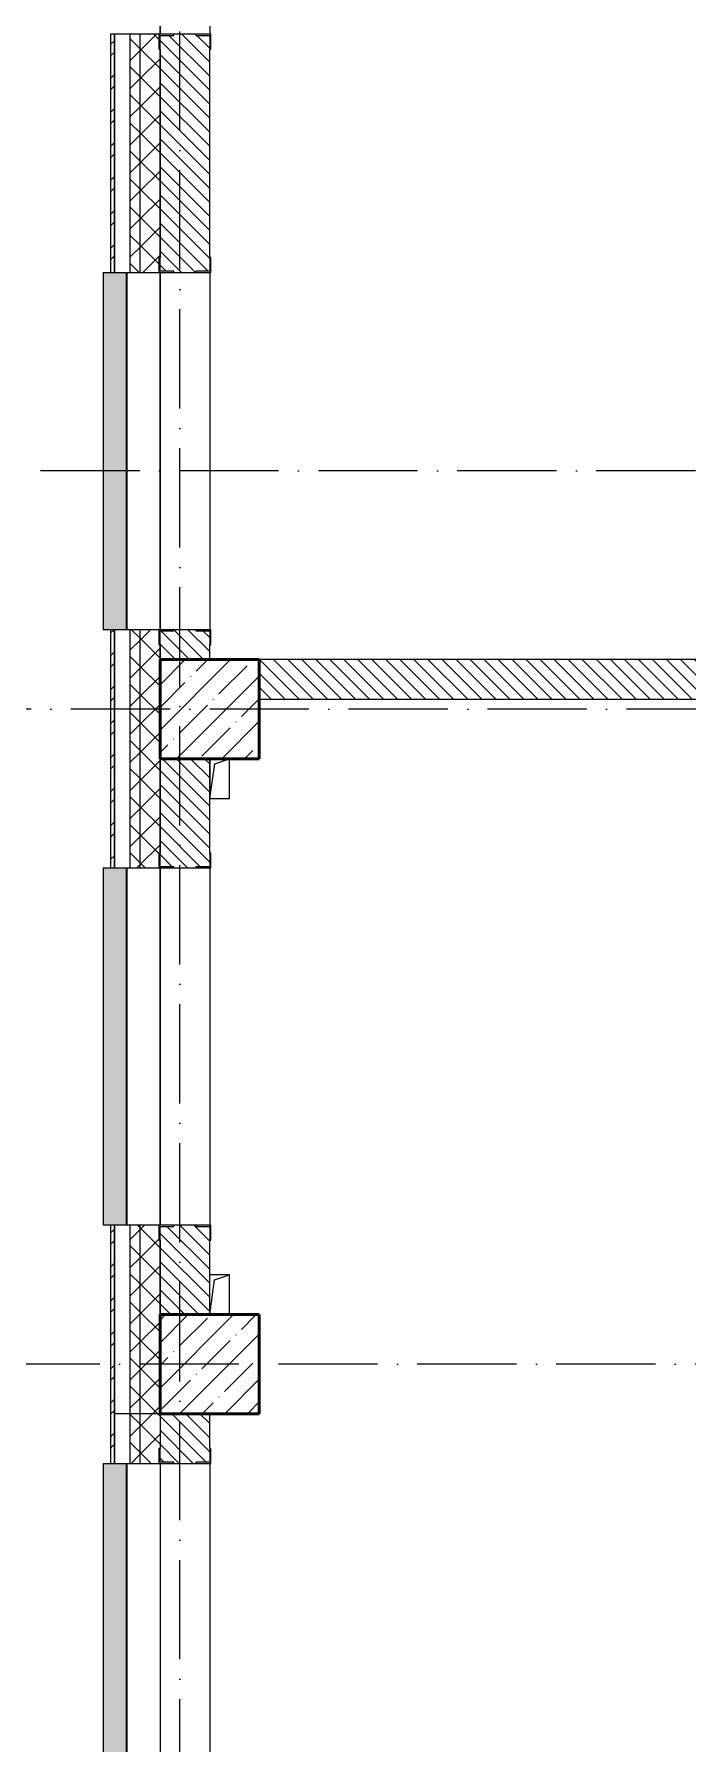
# Model space of a CAD drawing. Header units: millimetres. Extents: x -606178 to 312196, y -19338 to 632709.
# Drawn here: x -143799 to -140505, y 523163 to 531775 of the extents above; entities that cross this region are included whole.
import ezdxf

# ---------------------------------------------------------------- set-up
doc = ezdxf.new("R2010")
doc.units = ezdxf.units.MM
doc.linetypes.add('50_200_ШТРИХ_1Т_ш5_п1_п1_', pattern=[700, 500, -100, 0, -100])
for name, color, linetype, lineweight in [('A-GENM-____-MCUT', 7, 'Continuous', 25), ('A-GENM-____-OTLN', 7, 'Continuous', 9), ('A-GENM-____-OTLN-1', 7, 'Continuous', 25), ('A-GLAZ-____-OTLN', 7, 'Continuous', 9), ('A-WALL-____-MCUT', 7, 'Continuous', 13), ('A-WALL-____-MCUT-1', 7, 'Continuous', 9), ('A-WALL-____-OTLN', 7, 'Continuous', 9), ('A-WALL-____-PATT-1', 7, 'Continuous', 9), ('A-WALL-FNSH-MCUT-1', 7, 'Continuous', 9), ('S-COLS-____-MCUT', 7, 'Continuous', 50), ('S-COLS-____-OTLN', 7, 'Continuous', 9), ('S-GRID-____-OTLN-1', 7, '50_200_ШТРИХ_1Т_ш5_п1_п1_', 9)]:
    doc.layers.add(name, color=color, linetype=linetype, lineweight=lineweight)
doc.layers.add('A-GLAZ-____-OTLN-1', color=7, linetype='Continuous', lineweight=9, true_color=0xc0c0c0)
pattern_1 = [(135, (-140714.89, 451794.26), (-35.35534, -35.35534), [])]
pattern_2 = [(45, (-140714.89, 451794.26), (-70.71068, 70.71068), []), (135, (-140714.89, 451794.26), (-70.71068, -70.71068), [])]
pattern_3 = [(45, (-140714.89, 451794.26), (-85.53659, 85.53659), []), (45, (-140657.87, 451794.26), (-85.53659, 85.53659), [])]

# ---------------------------------------------------------------- blocks, each defined once
blk = doc.blocks.new('BSC_Колонна _Прямоугольная - 500х500-V26-АР1_План отверстий 3 этажа в осях 1-64_Ю-ЯЯ')
at = {"layer": 'S-COLS-____-OTLN'}
h = blk.add_hatch(dxfattribs=at)
h.set_pattern_fill('FP_33', color=256, style=0, pattern_type=2)
h.set_pattern_definition([(45, (2200, -76581.04), (-114.04925, 114.04925), []), (45, (2314.05, -76581.04), (-114.04925, 114.04925), [201.613, -40.323, 3.353, -36.97])])
h.paths.add_polyline_path([(-250, -250), (250, -250), (250, 250), (-250, 250), (-250, 16.2)], flags=0)
at = {"layer": 'S-COLS-____-MCUT'}
for p, q in [((250, 250), (-250, 250)), ((-250, 250), (-250, -250)), ((250, -250), (250, 250)), ((-250, -250), (250, -250))]:
    blk.add_line(p, q, dxfattribs=at)
blk = doc.blocks.new('BSC_Колонна _Прямоугольная - 500х500-V32-АР1_План отверстий 3 этажа в осях 1-64_Ю-ЯЯ')
at = {"layer": 'S-COLS-____-OTLN'}
h = blk.add_hatch(dxfattribs=at)
h.set_pattern_fill('FP_39', color=256, style=0, pattern_type=2)
h.set_pattern_definition([(45, (2200, -73281.04), (-114.04925, 114.04925), []), (45, (2314.05, -73281.04), (-114.04925, 114.04925), [201.613, -40.323, 3.353, -36.97])])
h.paths.add_polyline_path([(-250, -250), (250, -250), (250, 250), (-250, 250), (-250, 87.3)], flags=0)
at = {"layer": 'S-COLS-____-MCUT'}
for p, q in [((250, 250), (-250, 250)), ((-250, 250), (-250, -250)), ((250, -250), (250, 250)), ((-250, -250), (250, -250))]:
    blk.add_line(p, q, dxfattribs=at)
blk = doc.blocks.new('Фахверк_СКБ_Уголок - 250_2700-27497298-АР1_План отверстий 3 этажа в осях 1-64_Ю-ЯЯ')
at = {"layer": 'A-GENM-____-MCUT'}
for p, q in [((200, 181), (125, 181)), ((125, 181), (125, 106)), ((131, 106), (131, 175)), ((131, 175), (200, 175)), ((200, 175), (200, 181)), ((125, 106), (131, 106)), ((131, -6), (125, -6)), ((125, -6), (125, -81)), ((125, -81), (200, -81)), ((131, -75), (131, -6)), ((200, -75), (131, -75)), ((200, -81), (200, -75))]:
    blk.add_line(p, q, dxfattribs=at)
blk = doc.blocks.new('Фахверк_СКБ_Уголок - 250_2700_1-27501432-АР1_План отверстий 3 этажа в осях 1-64_Ю-ЯЯ')
at = {"layer": 'A-GENM-____-MCUT'}
for p, q in [((200, 181), (125, 181)), ((125, 181), (125, 106)), ((131, 106), (131, 175)), ((131, 175), (200, 175)), ((200, 175), (200, 181)), ((125, 106), (131, 106)), ((131, -6), (125, -6)), ((125, -6), (125, -81)), ((125, -81), (200, -81)), ((131, -75), (131, -6)), ((200, -75), (131, -75)), ((200, -81), (200, -75))]:
    blk.add_line(p, q, dxfattribs=at)
blk = doc.blocks.new('AR_Отверстие прямоугольное _в плите_ - AR_Отверстие прямоугольное _в плите_-V176-АР1_План отверстий 3 этажа в осях 1-64_Ю-ЯЯ')
at = {"layer": 'A-GENM-____-OTLN'}
for p, q in [((-50, 100), (-50, -100)), ((-25, 75), (50, 100)), ((50, -100), (50, 100)), ((-50, -100), (-25, 75)), ((-50, -100), (50, -100))]:
    blk.add_line(p, q, dxfattribs=at)
blk = doc.blocks.new('AR_Отверстие прямоугольное _в плите_ - AR_Отверстие прямоугольное _в плите_-V179-АР1_План отверстий 3 этажа в осях 1-64_Ю-ЯЯ')
at = {"layer": 'A-GENM-____-OTLN'}
for p, q in [((50, 100), (-50, 100)), ((-25, 75), (50, 100)), ((50, -100), (50, 100)), ((-50, -100), (-25, 75))]:
    blk.add_line(p, q, dxfattribs=at)
blk = doc.blocks.new('Отлив_СКБ - Отлив витража_120_НВФ-31885689-АР1_План отверстий 3 этажа в осях 1-64_Ю-ЯЯ')
at = {"layer": 'A-GLAZ-____-OTLN-1'}
for points in [[(1800, 2), (1800, 120), (0, 120), (0, 2), (736.9, 2)], [(1800, 0), (1800, 2), (0, 2), (0, 0), (736.9, 0)]]:
    blk.add_hatch(color=256, dxfattribs=at).paths.add_polyline_path(points, flags=0)
at = {"layer": 'A-GLAZ-____-OTLN'}
for p, q in [((0, 83), (0, 120)), ((1800, 120), (0, 120)), ((1800, 120), (1800, 83)), ((0, 2), (1800, 2)), ((1800, 0), (0, 0))]:
    blk.add_line(p, q, dxfattribs=at)
blk = doc.blocks.new('Отлив_СКБ - Отлив витража_120_НВФ-31886035-АР1_План отверстий 3 этажа в осях 1-64_Ю-ЯЯ')
at = {"layer": 'A-GLAZ-____-OTLN-1'}
for points in [[(4800, 2), (4800, 120), (0, 120), (0, 2), (1409.2, 2)], [(4800, 0), (4800, 2), (0, 2), (0, 0), (1409.2, 0)]]:
    blk.add_hatch(color=256, dxfattribs=at).paths.add_polyline_path(points, flags=0)
at = {"layer": 'A-GLAZ-____-OTLN'}
for p, q in [((0, 83), (0, 120)), ((4800, 120), (0, 120)), ((4800, 120), (4800, 83)), ((0, 2), (4800, 2)), ((4800, 0), (0, 0))]:
    blk.add_line(p, q, dxfattribs=at)

msp = doc.modelspace()

# ---------------------------------------------------------------- hatches: boundary and pattern name
at = {"layer": 'A-WALL-____-PATT-1'}
h = msp.add_hatch(dxfattribs=at)
h.set_pattern_fill('FP_6', color=256, style=0, pattern_type=2)
h.set_pattern_definition(pattern_3)
h.paths.add_polyline_path([(-143414.891, 524655.3011), (-143394.891, 524655.3011), (-143394.891, 525775.3011), (-143414.891, 525775.3011), (-143414.891, 525162.563)], flags=0)
h.paths.add_polyline_path([(-143394.891, 527575.3011), (-143394.891, 528775.3011), (-143414.891, 528775.3011), (-143414.891, 527575.3011)], flags=0)
h.paths.add_polyline_path([(-143394.891, 530575.3011), (-143394.891, 531775.3011), (-143414.891, 531775.3011), (-143414.891, 530575.3011)], flags=0)
h.paths.add_polyline_path([(-143414.891, 533575.3011), (-143394.891, 533575.3011), (-143394.891, 534775.3011), (-143414.891, 534775.3011)], flags=0)
h.paths.add_polyline_path([(-143414.891, 536575.3011), (-143394.891, 536575.3011), (-143394.891, 537725.3011), (-143414.891, 537725.3011)], flags=0)
h = msp.add_hatch(dxfattribs=at)
h.set_pattern_fill('FP_4', color=256, style=0, pattern_type=2)
h.set_pattern_definition(pattern_2)
h.paths.add_polyline_path([(-143264.891, 524825.3011), (-143264.891, 525775.3011), (-143314.891, 525775.3011), (-143314.891, 524825.3011)], flags=0)
h.paths.add_polyline_path([(-143264.891, 527575.3011), (-143264.891, 528775.3011), (-143314.891, 528775.3011), (-143314.891, 527575.3011)], flags=0)
h.paths.add_polyline_path([(-143314.891, 530575.3011), (-143264.891, 530575.3011), (-143264.891, 531775.3011), (-143314.891, 531775.3011), (-143314.891, 531620.5035)], flags=0)
h.paths.add_polyline_path([(-143264.891, 533575.3011), (-143264.891, 534775.3011), (-143314.891, 534775.3011), (-143314.891, 533575.3011)], flags=0)
h.paths.add_polyline_path([(-143314.891, 536575.3011), (-143264.891, 536575.3011), (-143264.891, 537625.3011), (-143314.891, 537625.3011), (-143314.891, 537271.2014)], flags=0)
h = msp.add_hatch(dxfattribs=at)
h.set_pattern_fill('FP_4', color=256, style=0, pattern_type=2)
h.set_pattern_definition(pattern_2)
h.paths.add_polyline_path([(-143164.891, 524825.3011), (-143164.891, 525700.3011), (-143170.891, 525700.3011), (-143170.891, 525775.3011), (-143264.891, 525775.3011), (-143264.891, 524825.3011)], flags=0)
h.paths.add_polyline_path([(-143170.891, 527575.3011), (-143170.891, 527650.3011), (-143164.891, 527650.3011), (-143164.891, 528700.3011), (-143170.891, 528700.3011), (-143170.891, 528775.3011), (-143264.891, 528775.3011), (-143264.891, 527575.3011)], flags=0)
h.paths.add_polyline_path([(-143170.891, 530575.3011), (-143170.891, 530650.3011), (-143164.891, 530650.3011), (-143164.891, 531700.3011), (-143170.891, 531700.3011), (-143170.891, 531775.3011), (-143264.891, 531775.3011), (-143264.891, 530575.3011)], flags=0)
h.paths.add_polyline_path([(-143264.891, 533575.3011), (-143164.891, 533575.3011), (-143164.891, 534700.3011), (-143170.891, 534700.3011), (-143170.891, 534775.3011), (-143264.891, 534775.3011), (-143264.891, 534075.3011)], flags=0)
h.paths.add_polyline_path([(-143170.891, 536575.3011), (-143170.891, 536650.3011), (-143164.891, 536650.3011), (-143164.891, 537575.3011), (-143264.891, 537575.3011), (-143264.891, 536575.3011)], flags=0)
h = msp.add_hatch(dxfattribs=at)
h.set_pattern_fill('FP_9', color=256, style=0, pattern_type=2)
h.set_pattern_definition(pattern_1)
h.paths.add_polyline_path([(-143058.891, 528625.3011), (-142914.891, 528625.3011), (-142914.891, 528769.3011), (-142983.891, 528769.3011), (-142983.891, 528775.3011), (-143095.891, 528775.3011), (-143095.891, 528769.3011), (-143164.891, 528769.3011), (-143164.891, 528625.3011)], flags=0)
h.paths.add_polyline_path([(-142983.891, 530575.3011), (-142983.891, 530581.3011), (-142914.891, 530581.3011), (-142914.891, 531769.3011), (-142983.891, 531769.3011), (-142983.891, 531775.3011), (-143095.891, 531775.3011), (-143095.891, 531769.3011), (-143164.891, 531769.3011), (-143164.891, 530581.3011), (-143095.891, 530581.3011), (-143095.891, 530575.3011)], flags=0)
h = msp.add_hatch(dxfattribs=at)
h.set_pattern_fill('FP_9', color=256, style=0, pattern_type=2)
h.set_pattern_definition(pattern_1)
h.paths.add_polyline_path([(-135664.891, 528425.3011), (-135664.891, 528625.3011), (-139158.891, 528625.3011), (-139158.891, 528556.3011), (-139164.891, 528556.3011), (-139164.891, 528625.3011), (-142664.891, 528625.3011), (-142664.891, 528425.3011), (-139164.891, 528425.3011), (-139164.891, 528494.3011), (-139158.891, 528494.3011), (-139158.891, 528425.3011), (-137193.9883, 528425.3011)], flags=0)
h = msp.add_hatch(dxfattribs=at)
h.set_pattern_fill('FP_9', color=256, style=0, pattern_type=2)
h.set_pattern_definition(pattern_1)
h.paths.add_polyline_path([(-142914.891, 525325.3011), (-142914.891, 525769.3011), (-142983.891, 525769.3011), (-142983.891, 525775.3011), (-143095.891, 525775.3011), (-143095.891, 525769.3011), (-143164.891, 525769.3011), (-143164.891, 525325.3011)], flags=0)
h.paths.add_polyline_path([(-143095.891, 527575.3011), (-142983.891, 527575.3011), (-142983.891, 527581.3011), (-142914.891, 527581.3011), (-142914.891, 528125.3011), (-143164.891, 528125.3011), (-143164.891, 527581.3011), (-143095.891, 527581.3011)], flags=0)
h = msp.add_hatch(dxfattribs=at)
h.set_pattern_fill('FP_4', color=256, style=0, pattern_type=2)
h.set_pattern_definition(pattern_2)
h.paths.add_polyline_path([(-143264.891, 519475.3011), (-143264.891, 519775.3011), (-143314.891, 519775.3011), (-143314.891, 519475.3011)], flags=0)
h.paths.add_polyline_path([(-143314.891, 524575.3011), (-143264.891, 524575.3011), (-143264.891, 524825.3011), (-143314.891, 524825.3011)], flags=0)
h = msp.add_hatch(dxfattribs=at)
h.set_pattern_fill('FP_4', color=256, style=0, pattern_type=2)
h.set_pattern_definition(pattern_2)
h.paths.add_polyline_path([(-143170.891, 519475.3011), (-143164.891, 519475.3011), (-143164.891, 519700.3011), (-143170.891, 519700.3011), (-143170.891, 519775.3011), (-143264.891, 519775.3011), (-143264.891, 519475.3011)], flags=0)
h.paths.add_polyline_path([(-143170.891, 524575.3011), (-143170.891, 524650.3011), (-143164.891, 524650.3011), (-143164.891, 524825.3011), (-143264.891, 524825.3011), (-143264.891, 524575.3011)], flags=0)
h = msp.add_hatch(dxfattribs=at)
h.set_pattern_fill('FP_9', color=256, style=0, pattern_type=2)
h.set_pattern_definition(pattern_1)
h.paths.add_polyline_path([(-143164.891, 519475.3011), (-142914.891, 519475.3011), (-142914.891, 519769.3011), (-142983.891, 519769.3011), (-142983.891, 519775.3011), (-143095.891, 519775.3011), (-143095.891, 519769.3011), (-143164.891, 519769.3011), (-143164.891, 519700.3011)], flags=0)
h.paths.add_polyline_path([(-143095.891, 524575.3011), (-142983.891, 524575.3011), (-142983.891, 524581.3011), (-142914.891, 524581.3011), (-142914.891, 524825.3011), (-143164.891, 524825.3011), (-143164.891, 524581.3011), (-143095.891, 524581.3011)], flags=0)
h = msp.add_hatch(dxfattribs=at)
h.set_pattern_fill('FP_6', color=256, style=0, pattern_type=2)
h.set_pattern_definition(pattern_3)
h.paths.add_polyline_path([(-143394.891, 519645.3011), (-143394.891, 519775.3011), (-143414.891, 519775.3011), (-143414.891, 519645.3011)], flags=0)
h.paths.add_polyline_path([(-143414.891, 524575.3011), (-143394.891, 524575.3011), (-143394.891, 524655.3011), (-143414.891, 524655.3011)], flags=0)

# ---------------------------------------------------------------- linework, layer by layer
at = {"layer": 'A-WALL-____-MCUT'}
for p, q in [((-143170.891, 531775.3011), (-143394.891, 531775.3011)), ((-143394.891, 531775.3011), (-143394.891, 530575.3011)), ((-143394.891, 530575.3011), (-143394.891, 531775.3011)), ((-142983.891, 531775.3011), (-143095.891, 531775.3011)), ((-142914.891, 530650.3011), (-142914.891, 531700.3011)), ((-143394.891, 530575.3011), (-143170.891, 530575.3011)), ((-143095.891, 530575.3011), (-142983.891, 530575.3011)), ((-143170.891, 528775.3011), (-143394.891, 528775.3011)), ((-143394.891, 528775.3011), (-143394.891, 527575.3011)), ((-143394.891, 527575.3011), (-143394.891, 528775.3011)), ((-142983.891, 528775.3011), (-143095.891, 528775.3011)), ((-142914.891, 528625.3011), (-142914.891, 528700.3011)), ((-139164.891, 528625.3011), (-142664.891, 528625.3011)), ((-142664.891, 528425.3011), (-139164.891, 528425.3011)), ((-142914.891, 527650.3011), (-142914.891, 528125.3011)), ((-143394.891, 527575.3011), (-143170.891, 527575.3011)), ((-143095.891, 527575.3011), (-142983.891, 527575.3011)), ((-143170.891, 525775.3011), (-143394.891, 525775.3011)), ((-143394.891, 525775.3011), (-143394.891, 524825.3011)), ((-143394.891, 524825.3011), (-143394.891, 525775.3011)), ((-142983.891, 525775.3011), (-143095.891, 525775.3011)), ((-142914.891, 525325.3011), (-142914.891, 525700.3011)), ((-143394.891, 524825.3011), (-143394.891, 524575.3011)), ((-143164.891, 524825.3011), (-143394.891, 524825.3011)), ((-142914.891, 524650.3011), (-142914.891, 524825.3011)), ((-143394.891, 524575.3011), (-143394.891, 524655.3011)), ((-143394.891, 524575.3011), (-143170.891, 524575.3011)), ((-143095.891, 524575.3011), (-142983.891, 524575.3011))]:
    msp.add_line(p, q, dxfattribs=at)
at = {"layer": 'A-WALL-____-MCUT-1'}
for p, q in [((-143314.891, 530575.3011), (-143314.891, 531775.3011)), ((-143264.891, 530575.3011), (-143264.891, 531775.3011)), ((-143164.891, 531700.3011), (-143164.891, 530650.3011)), ((-143164.891, 530650.3011), (-143164.891, 531700.3011)), ((-143314.891, 527575.3011), (-143314.891, 528775.3011)), ((-143264.891, 527575.3011), (-143264.891, 528775.3011)), ((-143164.891, 528700.3011), (-143164.891, 528625.3011)), ((-143164.891, 528625.3011), (-143164.891, 528700.3011)), ((-143164.891, 528125.3011), (-143164.891, 527650.3011)), ((-143164.891, 527650.3011), (-143164.891, 528125.3011)), ((-143314.891, 524825.3011), (-143314.891, 525775.3011)), ((-143264.891, 524825.3011), (-143264.891, 525775.3011)), ((-143164.891, 525700.3011), (-143164.891, 525325.3011)), ((-143164.891, 525325.3011), (-143164.891, 525700.3011)), ((-143314.891, 524575.3011), (-143314.891, 524825.3011)), ((-143264.891, 524575.3011), (-143264.891, 524825.3011)), ((-143164.891, 524825.3011), (-143164.891, 524650.3011))]:
    msp.add_line(p, q, dxfattribs=at)
at = {"layer": 'A-WALL-____-OTLN'}
for p, q in [((-143164.891, 531775.3011), (-143164.891, 533575.3011)), ((-143164.891, 533575.3011), (-143164.891, 531775.3011)), ((-142914.891, 533575.3011), (-142914.891, 531775.3011)), ((-143164.891, 528775.3011), (-143164.891, 530575.3011)), ((-143164.891, 530575.3011), (-143164.891, 528775.3011)), ((-142914.891, 530575.3011), (-142914.891, 528775.3011)), ((-143164.891, 525775.3011), (-143164.891, 527575.3011)), ((-143164.891, 527575.3011), (-143164.891, 525775.3011)), ((-142914.891, 527575.3011), (-142914.891, 525775.3011)), ((-143164.891, 524575.3011), (-143164.891, 519775.3011)), ((-142914.891, 524575.3011), (-142914.891, 519775.3011))]:
    msp.add_line(p, q, dxfattribs=at)
at = {"layer": 'A-WALL-FNSH-MCUT-1'}
for p, q in [((-143414.891, 531775.3011), (-143414.891, 530575.3011)), ((-143394.891, 531775.3011), (-143414.891, 531775.3011)), ((-143414.891, 530575.3011), (-143394.891, 530575.3011)), ((-143414.891, 528775.3011), (-143414.891, 527575.3011)), ((-143394.891, 528775.3011), (-143414.891, 528775.3011)), ((-143414.891, 527575.3011), (-143394.891, 527575.3011)), ((-143414.891, 525775.3011), (-143414.891, 524575.3011)), ((-143394.891, 525775.3011), (-143414.891, 525775.3011)), ((-143394.891, 524655.3011), (-143394.891, 524825.3011)), ((-143414.891, 524575.3011), (-143394.891, 524575.3011))]:
    msp.add_line(p, q, dxfattribs=at)
at = {"layer": 'S-GRID-____-OTLN-1'}
for p, q in [((-143064.891, 504685.847), (-143064.891, 542687.1106)), ((-93560.2932, 529575.3011), (-145383.6612, 529575.3011)), ((-108109.891, 528375.3011), (-145383.6612, 528375.3011)), ((-116164.891, 525075.3011), (-145383.6612, 525075.3011))]:
    msp.add_line(p, q, dxfattribs=at)

# ---------------------------------------------------------------- block references
at = {"layer": 'A-GENM-____-OTLN'}
for name, p in [('AR_Отверстие прямоугольное _в плите_ - AR_Отверстие прямоугольное _в плите_-V176-АР1_План отверстий 3 этажа в осях 1-64_Ю-ЯЯ', (-142864.3915, 528025.3011)), ('AR_Отверстие прямоугольное _в плите_ - AR_Отверстие прямоугольное _в плите_-V179-АР1_План отверстий 3 этажа в осях 1-64_Ю-ЯЯ', (-142864.891, 525425.3011))]:
    msp.add_blockref(name, p, dxfattribs=at)
at = {"layer": 'A-GENM-____-OTLN-1'}
for name, p, rotation in [('Фахверк_СКБ_Уголок - 250_2700-27497298-АР1_План отверстий 3 этажа в осях 1-64_Ю-ЯЯ', (-143089.891, 531900.3011), 269.9999999999999), ('Фахверк_СКБ_Уголок - 250_2700-27497298-АР1_План отверстий 3 этажа в осях 1-64_Ю-ЯЯ', (-142989.891, 530450.3011), 89.99999999999991), ('Фахверк_СКБ_Уголок - 250_2700_1-27501432-АР1_План отверстий 3 этажа в осях 1-64_Ю-ЯЯ', (-143089.891, 528900.3011), 269.9999999999999), ('Фахверк_СКБ_Уголок - 250_2700-27497298-АР1_План отверстий 3 этажа в осях 1-64_Ю-ЯЯ', (-142989.891, 527450.3011), 89.99999999999991), ('Фахверк_СКБ_Уголок - 250_2700-27497298-АР1_План отверстий 3 этажа в осях 1-64_Ю-ЯЯ', (-143089.891, 525900.3011), 269.9999999999999), ('Фахверк_СКБ_Уголок - 250_2700-27497298-АР1_План отверстий 3 этажа в осях 1-64_Ю-ЯЯ', (-142989.891, 524450.3011), 89.99999999999991)]:
    msp.add_blockref(name, p, dxfattribs=dict(at, rotation=rotation))
at = {"layer": 'A-GLAZ-____-OTLN', "rotation": 90}
for name, p in [('Отлив_СКБ - Отлив витража_120_НВФ-31885689-АР1_План отверстий 3 этажа в осях 1-64_Ю-ЯЯ', (-143331.891, 528775.3011)), ('Отлив_СКБ - Отлив витража_120_НВФ-31885689-АР1_План отверстий 3 этажа в осях 1-64_Ю-ЯЯ', (-143331.891, 525775.3011)), ('Отлив_СКБ - Отлив витража_120_НВФ-31886035-АР1_План отверстий 3 этажа в осях 1-64_Ю-ЯЯ', (-143331.891, 519775.3011))]:
    msp.add_blockref(name, p, dxfattribs=at)
at = {"layer": 'S-COLS-____-OTLN'}
for name, p in [('BSC_Колонна _Прямоугольная - 500х500-V26-АР1_План отверстий 3 этажа в осях 1-64_Ю-ЯЯ', (-142914.891, 528375.3011)), ('BSC_Колонна _Прямоугольная - 500х500-V32-АР1_План отверстий 3 этажа в осях 1-64_Ю-ЯЯ', (-142914.891, 525075.3011))]:
    msp.add_blockref(name, p, dxfattribs=at)

doc.saveas('drawing.dxf')
